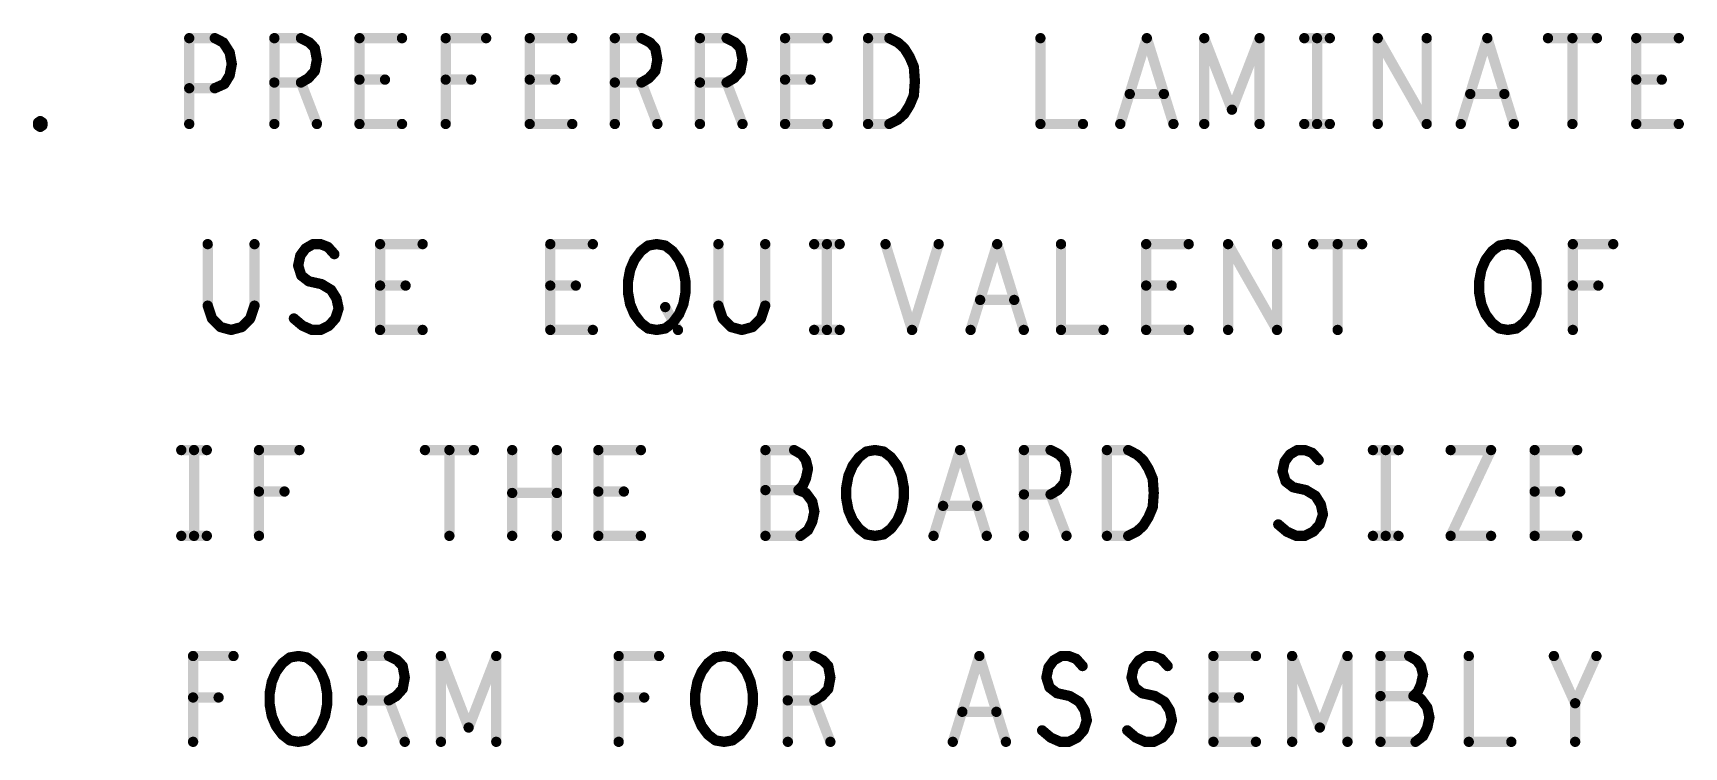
# Model space of a CAD drawing. Extents: x -14.2 to 19.9, y -5.2 to 16.9.
# Drawn here: x -11.737 to -9.332, y 9.259 to 10.299 of the extents above; entities that cross this region are included whole.
import ezdxf

# ---------------------------------------------------------------- set-up
doc = ezdxf.new("R2010")
doc.units = 0
doc.layers.get('0').update_dxf_attribs({"linetype": 'CONTINUOUS'})
doc.layers.add('FAB', color=2, linetype='CONTINUOUS')

# ---------------------------------------------------------------- blocks, each defined once
blk = doc.blocks.new('ROUND_105')
at = {"const_width": 0.0075}
blk.add_lwpolyline([(-0.00375, 0, 1), (0.00375, 0, 1)], format="xyb", close=True, dxfattribs=at)

msp = doc.modelspace()

# ---------------------------------------------------------------- linework, layer by layer
at = {"layer": 'FAB', "const_width": 0.015}
for points in [[(-11.5091, 10.1668), (-11.5091, 10.2918)], [(-11.5091, 10.2918), (-11.4719, 10.2918)], [(-11.4719, 10.2918), (-11.4595, 10.2855)], [(-11.3851, 10.1668), (-11.3851, 10.2918)], [(-11.3851, 10.2918), (-11.3463, 10.2918)], [(-11.3463, 10.2918), (-11.3339, 10.2855)], [(-11.2611, 10.1668), (-11.2611, 10.2918)], [(-11.2611, 10.2918), (-11.1991, 10.2918)], [(-11.1355, 10.1668), (-11.1355, 10.2918)], [(-11.1355, 10.2918), (-11.0766, 10.2918)], [(-11.0131, 10.1668), (-11.0131, 10.2918)], [(-11.0131, 10.2918), (-10.9511, 10.2918)], [(-10.8891, 10.1668), (-10.8891, 10.2918)], [(-10.8891, 10.2918), (-10.8503, 10.2918)], [(-10.8503, 10.2918), (-10.8379, 10.2855)], [(-10.7651, 10.1668), (-10.7651, 10.2918)], [(-10.7651, 10.2918), (-10.7263, 10.2918)], [(-10.7263, 10.2918), (-10.7139, 10.2855)], [(-10.6411, 10.1668), (-10.6411, 10.2918)], [(-10.6411, 10.2918), (-10.5791, 10.2918)], [(-10.5202, 10.1668), (-10.5202, 10.2918)], [(-10.5202, 10.2918), (-10.4892, 10.2918)], [(-10.4892, 10.2918), (-10.4768, 10.2855)], [(-10.2691, 10.2918), (-10.2691, 10.1668)], [(-10.1528, 10.1668), (-10.1141, 10.2918)], [(-10.1141, 10.2918), (-10.0753, 10.1668)], [(-10.0304, 10.1668), (-10.0304, 10.2918)], [(-10.0304, 10.2918), (-9.9901, 10.1876)], [(-9.9901, 10.1876), (-9.9498, 10.2918)], [(-9.9498, 10.2918), (-9.9498, 10.1668)], [(-9.8847, 10.2918), (-9.8475, 10.2918)], [(-9.8661, 10.2918), (-9.8661, 10.1668)], [(-9.7777, 10.1668), (-9.7777, 10.2918)], [(-9.7777, 10.2918), (-9.7064, 10.1668)], [(-9.7064, 10.1668), (-9.7064, 10.2918)], [(-9.6568, 10.1668), (-9.6181, 10.2918)], [(-9.6181, 10.2918), (-9.5793, 10.1668)], [(-9.5297, 10.2918), (-9.4584, 10.2918)], [(-9.4941, 10.2918), (-9.4941, 10.1668)], [(-9.4011, 10.1668), (-9.4011, 10.2918)], [(-9.4011, 10.2918), (-9.3391, 10.2918)], [(-11.4595, 10.2855), (-11.4502, 10.271)], [(-11.4502, 10.271), (-11.4471, 10.2543)], [(-11.3339, 10.2855), (-11.3262, 10.2772)], [(-11.3262, 10.2772), (-11.3231, 10.2605)], [(-10.8379, 10.2855), (-10.8302, 10.2772)], [(-10.8302, 10.2772), (-10.8271, 10.2605)], [(-10.7139, 10.2855), (-10.7062, 10.2772)], [(-10.7062, 10.2772), (-10.7031, 10.2605)], [(-10.4768, 10.2855), (-10.4675, 10.2772)], [(-10.4675, 10.2772), (-10.4597, 10.2647)], [(-10.4597, 10.2647), (-10.4535, 10.2501)], [(-11.4471, 10.2543), (-11.4502, 10.2376)], [(-11.3262, 10.2439), (-11.3355, 10.2335)], [(-11.3231, 10.2605), (-11.3262, 10.2439)], [(-10.8302, 10.2439), (-10.8395, 10.2335)], [(-10.8271, 10.2605), (-10.8302, 10.2439)], [(-10.7062, 10.2439), (-10.7155, 10.2335)], [(-10.7031, 10.2605), (-10.7062, 10.2439)], [(-10.4535, 10.2501), (-10.452, 10.2293)], [(-11.4719, 10.2189), (-11.5091, 10.2189)], [(-11.4579, 10.2251), (-11.4719, 10.2189)], [(-11.4502, 10.2376), (-11.4579, 10.2251)], [(-11.3463, 10.2272), (-11.3851, 10.2272)], [(-11.3355, 10.2335), (-11.3463, 10.2272)], [(-11.3463, 10.2272), (-11.3231, 10.1668)], [(-11.2239, 10.2314), (-11.2611, 10.2314)], [(-11.0983, 10.2314), (-11.1355, 10.2314)], [(-10.9759, 10.2314), (-11.0131, 10.2314)], [(-10.8503, 10.2272), (-10.8891, 10.2272)], [(-10.8395, 10.2335), (-10.8503, 10.2272)], [(-10.8503, 10.2272), (-10.8271, 10.1668)], [(-10.7263, 10.2272), (-10.7651, 10.2272)], [(-10.7155, 10.2335), (-10.7263, 10.2272)], [(-10.7263, 10.2272), (-10.7031, 10.1668)], [(-10.6039, 10.2314), (-10.6411, 10.2314)], [(-10.452, 10.2293), (-10.4535, 10.2085)], [(-9.3639, 10.2314), (-9.4011, 10.2314)], [(-10.4597, 10.1939), (-10.4675, 10.1814)], [(-10.4535, 10.2085), (-10.4597, 10.1939)], [(-10.0893, 10.2105), (-10.1389, 10.2105)], [(-9.5933, 10.2105), (-9.6429, 10.2105)], [(-11.7292, 10.1689), (-11.7261, 10.171)], [(-11.7292, 10.1647), (-11.7292, 10.1689)], [(-11.7261, 10.171), (-11.723, 10.1689)], [(-11.723, 10.1689), (-11.723, 10.1647)], [(-11.1991, 10.1668), (-11.2611, 10.1668)], [(-10.9511, 10.1668), (-11.0131, 10.1668)], [(-10.5791, 10.1668), (-10.6411, 10.1668)], [(-10.4892, 10.1668), (-10.5202, 10.1668)], [(-10.4768, 10.173), (-10.4892, 10.1668)], [(-10.4675, 10.1814), (-10.4768, 10.173)], [(-10.2691, 10.1668), (-10.2071, 10.1668)], [(-9.8847, 10.1668), (-9.8475, 10.1668)], [(-9.3391, 10.1668), (-9.4011, 10.1668)], [(-11.7261, 10.1626), (-11.7292, 10.1647)], [(-11.723, 10.1647), (-11.7261, 10.1626)], [(-11.4822, 9.9918), (-11.4822, 9.9022)], [(-11.414, 9.9022), (-11.414, 9.9918)], [(-11.3504, 9.9605), (-11.3473, 9.9751)], [(-11.3473, 9.9751), (-11.3396, 9.9855)], [(-11.3396, 9.9855), (-11.3287, 9.9918)], [(-11.3287, 9.9918), (-11.3179, 9.9918)], [(-11.3179, 9.9918), (-11.307, 9.9876)], [(-11.307, 9.9876), (-11.2977, 9.9772)], [(-11.2311, 9.8668), (-11.2311, 9.9918)], [(-11.2311, 9.9918), (-11.1691, 9.9918)], [(-10.9831, 9.8668), (-10.9831, 9.9918)], [(-10.9831, 9.9918), (-10.9211, 9.9918)], [(-10.8606, 9.9689), (-10.8513, 9.9814)], [(-10.8513, 9.9814), (-10.8405, 9.9897)], [(-10.8405, 9.9897), (-10.8281, 9.9918)], [(-10.8281, 9.9918), (-10.8157, 9.9897)], [(-10.8157, 9.9897), (-10.8048, 9.9814)], [(-10.8048, 9.9814), (-10.7955, 9.9689)], [(-10.7382, 9.9918), (-10.7382, 9.9022)], [(-10.67, 9.9022), (-10.67, 9.9918)], [(-10.5987, 9.9918), (-10.5615, 9.9918)], [(-10.5801, 9.9918), (-10.5801, 9.8668)], [(-10.4948, 9.9918), (-10.4561, 9.8668)], [(-10.4561, 9.8668), (-10.4173, 9.9918)], [(-10.3708, 9.8668), (-10.3321, 9.9918)], [(-10.3321, 9.9918), (-10.2933, 9.8668)], [(-10.2391, 9.9918), (-10.2391, 9.8668)], [(-10.1151, 9.8668), (-10.1151, 9.9918)], [(-10.1151, 9.9918), (-10.0531, 9.9918)], [(-9.9957, 9.8668), (-9.9957, 9.9918)], [(-9.9957, 9.9918), (-9.9244, 9.8668)], [(-9.9244, 9.8668), (-9.9244, 9.9918)], [(-9.8717, 9.9918), (-9.8004, 9.9918)], [(-9.8361, 9.9918), (-9.8361, 9.8668)], [(-9.6206, 9.9689), (-9.6113, 9.9814)], [(-9.6113, 9.9814), (-9.6005, 9.9897)], [(-9.6005, 9.9897), (-9.5881, 9.9918)], [(-9.5881, 9.9918), (-9.5757, 9.9897)], [(-9.5757, 9.9897), (-9.5648, 9.9814)], [(-9.5648, 9.9814), (-9.5555, 9.9689)], [(-9.4935, 9.8668), (-9.4935, 9.9918)], [(-9.4935, 9.9918), (-9.4346, 9.9918)], [(-11.3458, 9.946), (-11.3504, 9.9605)], [(-10.8699, 9.9376), (-10.8668, 9.9543)], [(-10.8668, 9.9543), (-10.8606, 9.9689)], [(-10.7955, 9.9689), (-10.7893, 9.9543)], [(-10.7893, 9.9543), (-10.7862, 9.9376)], [(-9.6299, 9.9376), (-9.6268, 9.9543)], [(-9.6268, 9.9543), (-9.6206, 9.9689)], [(-9.5555, 9.9689), (-9.5493, 9.9543)], [(-9.5493, 9.9543), (-9.5462, 9.9376)], [(-11.3349, 9.9376), (-11.3458, 9.946)], [(-11.3163, 9.9335), (-11.3349, 9.9376)], [(-11.3024, 9.9251), (-11.3163, 9.9335)], [(-11.1939, 9.9314), (-11.2311, 9.9314)], [(-10.9459, 9.9314), (-10.9831, 9.9314)], [(-10.8699, 9.921), (-10.8699, 9.9376)], [(-10.7862, 9.9376), (-10.7862, 9.921)], [(-10.0779, 9.9314), (-10.1151, 9.9314)], [(-9.6299, 9.921), (-9.6299, 9.9376)], [(-9.5462, 9.9376), (-9.5462, 9.921)], [(-9.4563, 9.9314), (-9.4935, 9.9314)], [(-11.4822, 9.9022), (-11.476, 9.8835)], [(-11.4202, 9.8835), (-11.414, 9.9022)], [(-11.2946, 9.9126), (-11.3024, 9.9251)], [(-11.2915, 9.8981), (-11.2946, 9.9126)], [(-10.8668, 9.9043), (-10.8699, 9.921)], [(-10.8606, 9.8897), (-10.8668, 9.9043)], [(-10.7893, 9.9043), (-10.7955, 9.8897)], [(-10.7862, 9.921), (-10.7893, 9.9043)], [(-10.7382, 9.9022), (-10.732, 9.8835)], [(-10.6762, 9.8835), (-10.67, 9.9022)], [(-10.3073, 9.9105), (-10.3569, 9.9105)], [(-9.6268, 9.9043), (-9.6299, 9.921)], [(-9.6206, 9.8897), (-9.6268, 9.9043)], [(-9.5493, 9.9043), (-9.5555, 9.8897)], [(-9.5462, 9.921), (-9.5493, 9.9043)], [(-11.476, 9.8835), (-11.4636, 9.871)], [(-11.4326, 9.871), (-11.4202, 9.8835)], [(-11.3566, 9.8835), (-11.3442, 9.873)], [(-11.3055, 9.873), (-11.2962, 9.8835)], [(-11.2962, 9.8835), (-11.2915, 9.8981)], [(-10.8513, 9.8772), (-10.8606, 9.8897)], [(-10.8157, 9.9001), (-10.7971, 9.8668)], [(-10.7955, 9.8897), (-10.8048, 9.8772)], [(-10.732, 9.8835), (-10.7196, 9.871)], [(-10.6886, 9.871), (-10.6762, 9.8835)], [(-9.6113, 9.8772), (-9.6206, 9.8897)], [(-9.5555, 9.8897), (-9.5648, 9.8772)], [(-11.4636, 9.871), (-11.4481, 9.8668)], [(-11.4481, 9.8668), (-11.4326, 9.871)], [(-11.3442, 9.873), (-11.3303, 9.8668)], [(-11.3303, 9.8668), (-11.3179, 9.8668)], [(-11.3179, 9.8668), (-11.3055, 9.873)], [(-11.1691, 9.8668), (-11.2311, 9.8668)], [(-10.9211, 9.8668), (-10.9831, 9.8668)], [(-10.8405, 9.8689), (-10.8513, 9.8772)], [(-10.8281, 9.8668), (-10.8405, 9.8689)], [(-10.8157, 9.8689), (-10.8281, 9.8668)], [(-10.8048, 9.8772), (-10.8157, 9.8689)], [(-10.7196, 9.871), (-10.7041, 9.8668)], [(-10.7041, 9.8668), (-10.6886, 9.871)], [(-10.5987, 9.8668), (-10.5615, 9.8668)], [(-10.2391, 9.8668), (-10.1771, 9.8668)], [(-10.0531, 9.8668), (-10.1151, 9.8668)], [(-9.6005, 9.8689), (-9.6113, 9.8772)], [(-9.5881, 9.8668), (-9.6005, 9.8689)], [(-9.5757, 9.8689), (-9.5881, 9.8668)], [(-9.5648, 9.8772), (-9.5757, 9.8689)], [(-11.5207, 9.6918), (-11.4835, 9.6918)], [(-11.5021, 9.6918), (-11.5021, 9.5668)], [(-11.4075, 9.5668), (-11.4075, 9.6918)], [(-11.4075, 9.6918), (-11.3486, 9.6918)], [(-11.1657, 9.6918), (-11.0944, 9.6918)], [(-11.1301, 9.6918), (-11.1301, 9.5668)], [(-11.0386, 9.5668), (-11.0386, 9.6918)], [(-10.9735, 9.6918), (-10.9735, 9.5668)], [(-10.9131, 9.5668), (-10.9131, 9.6918)], [(-10.9131, 9.6918), (-10.8511, 9.6918)], [(-10.6279, 9.6918), (-10.6697, 9.6918)], [(-10.6697, 9.6918), (-10.6697, 9.5668)], [(-10.617, 9.6855), (-10.6279, 9.6918)], [(-10.6108, 9.6772), (-10.617, 9.6855)], [(-10.5333, 9.6814), (-10.5225, 9.6897)], [(-10.5225, 9.6897), (-10.5101, 9.6918)], [(-10.5101, 9.6918), (-10.4977, 9.6897)], [(-10.4977, 9.6897), (-10.4868, 9.6814)], [(-10.4248, 9.5668), (-10.3861, 9.6918)], [(-10.3861, 9.6918), (-10.3473, 9.5668)], [(-10.2931, 9.5668), (-10.2931, 9.6918)], [(-10.2931, 9.6918), (-10.2543, 9.6918)], [(-10.2543, 9.6918), (-10.2419, 9.6855)], [(-10.2419, 9.6855), (-10.2342, 9.6772)], [(-10.1722, 9.5668), (-10.1722, 9.6918)], [(-10.1722, 9.6918), (-10.1412, 9.6918)], [(-10.1412, 9.6918), (-10.1288, 9.6855)], [(-10.1288, 9.6855), (-10.1195, 9.6772)], [(-9.9133, 9.6751), (-9.9056, 9.6855)], [(-9.9056, 9.6855), (-9.8947, 9.6918)], [(-9.8947, 9.6918), (-9.8839, 9.6918)], [(-9.8839, 9.6918), (-9.873, 9.6876)], [(-9.873, 9.6876), (-9.8637, 9.6772)], [(-9.7847, 9.6918), (-9.7475, 9.6918)], [(-9.7661, 9.6918), (-9.7661, 9.5668)], [(-9.6715, 9.6918), (-9.6126, 9.6918)], [(-9.6126, 9.6918), (-9.6715, 9.5668)], [(-9.5491, 9.5668), (-9.5491, 9.6918)], [(-9.5491, 9.6918), (-9.4871, 9.6918)], [(-10.6077, 9.6647), (-10.6108, 9.6772)], [(-10.6108, 9.6501), (-10.6077, 9.6647)], [(-10.5488, 9.6543), (-10.5426, 9.6689)], [(-10.5426, 9.6689), (-10.5333, 9.6814)], [(-10.4868, 9.6814), (-10.4775, 9.6689)], [(-10.4775, 9.6689), (-10.4713, 9.6543)], [(-10.2342, 9.6772), (-10.2311, 9.6605)], [(-10.1195, 9.6772), (-10.1117, 9.6647)], [(-10.1117, 9.6647), (-10.1055, 9.6501)], [(-9.9164, 9.6605), (-9.9133, 9.6751)], [(-10.6217, 9.6335), (-10.6155, 9.6397)], [(-10.6155, 9.6397), (-10.6108, 9.6501)], [(-10.5519, 9.6376), (-10.5488, 9.6543)], [(-10.5519, 9.621), (-10.5519, 9.6376)], [(-10.4713, 9.6543), (-10.4682, 9.6376)], [(-10.4682, 9.6376), (-10.4682, 9.621)], [(-10.2342, 9.6439), (-10.2435, 9.6335)], [(-10.2311, 9.6605), (-10.2342, 9.6439)], [(-10.1055, 9.6501), (-10.104, 9.6293)], [(-9.9118, 9.646), (-9.9164, 9.6605)], [(-9.9009, 9.6376), (-9.9118, 9.646)], [(-9.8823, 9.6335), (-9.9009, 9.6376)], [(-11.3703, 9.6314), (-11.4075, 9.6314)], [(-10.9735, 9.6293), (-11.0386, 9.6293)], [(-10.8759, 9.6314), (-10.9131, 9.6314)], [(-10.6217, 9.6335), (-10.6697, 9.6335)], [(-10.6108, 9.6293), (-10.6217, 9.6335)], [(-10.6015, 9.6168), (-10.6108, 9.6293)], [(-10.5984, 9.6022), (-10.6015, 9.6168)], [(-10.5488, 9.6043), (-10.5519, 9.621)], [(-10.4682, 9.621), (-10.4713, 9.6043)], [(-10.2543, 9.6272), (-10.2931, 9.6272)], [(-10.2435, 9.6335), (-10.2543, 9.6272)], [(-10.2543, 9.6272), (-10.2311, 9.5668)], [(-10.104, 9.6293), (-10.1055, 9.6085)], [(-9.8684, 9.6251), (-9.8823, 9.6335)], [(-9.8606, 9.6126), (-9.8684, 9.6251)], [(-9.5119, 9.6314), (-9.5491, 9.6314)], [(-10.6015, 9.5876), (-10.5984, 9.6022)], [(-10.5426, 9.5897), (-10.5488, 9.6043)], [(-10.5333, 9.5772), (-10.5426, 9.5897)], [(-10.4775, 9.5897), (-10.4868, 9.5772)], [(-10.4713, 9.6043), (-10.4775, 9.5897)], [(-10.3613, 9.6105), (-10.4109, 9.6105)], [(-10.1117, 9.5939), (-10.1195, 9.5814)], [(-10.1055, 9.6085), (-10.1117, 9.5939)], [(-9.8622, 9.5835), (-9.8575, 9.5981)], [(-9.8575, 9.5981), (-9.8606, 9.6126)], [(-11.5207, 9.5668), (-11.4835, 9.5668)], [(-10.8511, 9.5668), (-10.9131, 9.5668)], [(-10.6697, 9.5668), (-10.6186, 9.5668)], [(-10.6186, 9.5668), (-10.6077, 9.5751)], [(-10.6077, 9.5751), (-10.6015, 9.5876)], [(-10.5225, 9.5689), (-10.5333, 9.5772)], [(-10.5101, 9.5668), (-10.5225, 9.5689)], [(-10.4977, 9.5689), (-10.5101, 9.5668)], [(-10.4868, 9.5772), (-10.4977, 9.5689)], [(-10.1412, 9.5668), (-10.1722, 9.5668)], [(-10.1288, 9.573), (-10.1412, 9.5668)], [(-10.1195, 9.5814), (-10.1288, 9.573)], [(-9.9226, 9.5835), (-9.9102, 9.573)], [(-9.9102, 9.573), (-9.8963, 9.5668)], [(-9.8963, 9.5668), (-9.8839, 9.5668)], [(-9.8839, 9.5668), (-9.8715, 9.573)], [(-9.8715, 9.573), (-9.8622, 9.5835)], [(-9.7847, 9.5668), (-9.7475, 9.5668)], [(-9.6715, 9.5668), (-9.6126, 9.5668)], [(-9.4871, 9.5668), (-9.5491, 9.5668)], [(-11.5035, 9.2668), (-11.5035, 9.3918)], [(-11.5035, 9.3918), (-11.4446, 9.3918)], [(-11.3826, 9.3689), (-11.3733, 9.3814)], [(-11.3733, 9.3814), (-11.3625, 9.3897)], [(-11.3625, 9.3897), (-11.3501, 9.3918)], [(-11.3501, 9.3918), (-11.3377, 9.3897)], [(-11.3377, 9.3897), (-11.3268, 9.3814)], [(-11.3268, 9.3814), (-11.3175, 9.3689)], [(-11.2571, 9.2668), (-11.2571, 9.3918)], [(-11.2571, 9.3918), (-11.2183, 9.3918)], [(-11.2183, 9.3918), (-11.2059, 9.3855)], [(-11.2059, 9.3855), (-11.1982, 9.3772)], [(-11.1982, 9.3772), (-11.1951, 9.3605)], [(-11.1424, 9.2668), (-11.1424, 9.3918)], [(-11.1424, 9.3918), (-11.1021, 9.2876)], [(-11.1021, 9.2876), (-11.0618, 9.3918)], [(-11.0618, 9.3918), (-11.0618, 9.2668)], [(-10.8835, 9.2668), (-10.8835, 9.3918)], [(-10.8835, 9.3918), (-10.8246, 9.3918)], [(-10.7626, 9.3689), (-10.7533, 9.3814)], [(-10.7533, 9.3814), (-10.7425, 9.3897)], [(-10.7425, 9.3897), (-10.7301, 9.3918)], [(-10.7301, 9.3918), (-10.7177, 9.3897)], [(-10.7177, 9.3897), (-10.7068, 9.3814)], [(-10.7068, 9.3814), (-10.6975, 9.3689)], [(-10.6371, 9.2668), (-10.6371, 9.3918)], [(-10.6371, 9.3918), (-10.5983, 9.3918)], [(-10.5983, 9.3918), (-10.5859, 9.3855)], [(-10.5859, 9.3855), (-10.5782, 9.3772)], [(-10.5782, 9.3772), (-10.5751, 9.3605)], [(-10.3968, 9.2668), (-10.3581, 9.3918)], [(-10.3581, 9.3918), (-10.3193, 9.2668)], [(-10.2604, 9.3605), (-10.2573, 9.3751)], [(-10.2573, 9.3751), (-10.2496, 9.3855)], [(-10.2496, 9.3855), (-10.2387, 9.3918)], [(-10.2387, 9.3918), (-10.2279, 9.3918)], [(-10.2279, 9.3918), (-10.217, 9.3876)], [(-10.217, 9.3876), (-10.2077, 9.3772)], [(-10.1364, 9.3605), (-10.1333, 9.3751)], [(-10.1333, 9.3751), (-10.1256, 9.3855)], [(-10.1256, 9.3855), (-10.1147, 9.3918)], [(-10.1147, 9.3918), (-10.1039, 9.3918)], [(-10.1039, 9.3918), (-10.093, 9.3876)], [(-10.093, 9.3876), (-10.0837, 9.3772)], [(-10.0171, 9.2668), (-10.0171, 9.3918)], [(-10.0171, 9.3918), (-9.9551, 9.3918)], [(-9.9024, 9.2668), (-9.9024, 9.3918)], [(-9.9024, 9.3918), (-9.8621, 9.2876)], [(-9.8621, 9.2876), (-9.8218, 9.3918)], [(-9.8218, 9.3918), (-9.8218, 9.2668)], [(-9.7319, 9.3918), (-9.7737, 9.3918)], [(-9.7737, 9.3918), (-9.7737, 9.2668)], [(-9.721, 9.3855), (-9.7319, 9.3918)], [(-9.7148, 9.3772), (-9.721, 9.3855)], [(-9.7117, 9.3647), (-9.7148, 9.3772)], [(-9.6451, 9.3918), (-9.6451, 9.2668)], [(-9.4901, 9.323), (-9.5211, 9.3918)], [(-9.4591, 9.3918), (-9.4901, 9.323)], [(-11.3919, 9.3376), (-11.3888, 9.3543)], [(-11.3888, 9.3543), (-11.3826, 9.3689)], [(-11.3175, 9.3689), (-11.3113, 9.3543)], [(-11.3113, 9.3543), (-11.3082, 9.3376)], [(-11.1951, 9.3605), (-11.1982, 9.3439)], [(-10.7719, 9.3376), (-10.7688, 9.3543)], [(-10.7688, 9.3543), (-10.7626, 9.3689)], [(-10.6975, 9.3689), (-10.6913, 9.3543)], [(-10.6913, 9.3543), (-10.6882, 9.3376)], [(-10.5751, 9.3605), (-10.5782, 9.3439)], [(-10.2558, 9.346), (-10.2604, 9.3605)], [(-10.1318, 9.346), (-10.1364, 9.3605)], [(-9.7195, 9.3397), (-9.7148, 9.3501)], [(-9.7148, 9.3501), (-9.7117, 9.3647)], [(-11.4663, 9.3314), (-11.5035, 9.3314)], [(-11.3919, 9.321), (-11.3919, 9.3376)], [(-11.3082, 9.3376), (-11.3082, 9.321)], [(-11.2183, 9.3272), (-11.2571, 9.3272)], [(-11.2075, 9.3335), (-11.2183, 9.3272)], [(-11.2183, 9.3272), (-11.1951, 9.2668)], [(-11.1982, 9.3439), (-11.2075, 9.3335)], [(-10.8463, 9.3314), (-10.8835, 9.3314)], [(-10.7719, 9.321), (-10.7719, 9.3376)], [(-10.6882, 9.3376), (-10.6882, 9.321)], [(-10.5983, 9.3272), (-10.6371, 9.3272)], [(-10.5875, 9.3335), (-10.5983, 9.3272)], [(-10.5983, 9.3272), (-10.5751, 9.2668)], [(-10.5782, 9.3439), (-10.5875, 9.3335)], [(-10.2449, 9.3376), (-10.2558, 9.346)], [(-10.2263, 9.3335), (-10.2449, 9.3376)], [(-10.2124, 9.3251), (-10.2263, 9.3335)], [(-10.2046, 9.3126), (-10.2124, 9.3251)], [(-10.1209, 9.3376), (-10.1318, 9.346)], [(-10.1023, 9.3335), (-10.1209, 9.3376)], [(-10.0884, 9.3251), (-10.1023, 9.3335)], [(-10.0806, 9.3126), (-10.0884, 9.3251)], [(-9.9799, 9.3314), (-10.0171, 9.3314)], [(-9.7257, 9.3335), (-9.7737, 9.3335)], [(-9.7257, 9.3335), (-9.7195, 9.3397)], [(-9.7148, 9.3293), (-9.7257, 9.3335)], [(-9.7055, 9.3168), (-9.7148, 9.3293)], [(-11.3888, 9.3043), (-11.3919, 9.321)], [(-11.3826, 9.2897), (-11.3888, 9.3043)], [(-11.3113, 9.3043), (-11.3175, 9.2897)], [(-11.3082, 9.321), (-11.3113, 9.3043)], [(-10.7688, 9.3043), (-10.7719, 9.321)], [(-10.7626, 9.2897), (-10.7688, 9.3043)], [(-10.6913, 9.3043), (-10.6975, 9.2897)], [(-10.6882, 9.321), (-10.6913, 9.3043)], [(-10.3333, 9.3105), (-10.3829, 9.3105)], [(-10.2015, 9.2981), (-10.2046, 9.3126)], [(-10.0775, 9.2981), (-10.0806, 9.3126)], [(-9.7024, 9.3022), (-9.7055, 9.3168)], [(-9.7055, 9.2876), (-9.7024, 9.3022)], [(-9.4901, 9.2668), (-9.4901, 9.323)], [(-11.3733, 9.2772), (-11.3826, 9.2897)], [(-11.3625, 9.2689), (-11.3733, 9.2772)], [(-11.3268, 9.2772), (-11.3377, 9.2689)], [(-11.3175, 9.2897), (-11.3268, 9.2772)], [(-10.7533, 9.2772), (-10.7626, 9.2897)], [(-10.7425, 9.2689), (-10.7533, 9.2772)], [(-10.7068, 9.2772), (-10.7177, 9.2689)], [(-10.6975, 9.2897), (-10.7068, 9.2772)], [(-10.2666, 9.2835), (-10.2542, 9.273)], [(-10.2155, 9.273), (-10.2062, 9.2835)], [(-10.2062, 9.2835), (-10.2015, 9.2981)], [(-10.1426, 9.2835), (-10.1302, 9.273)], [(-10.0915, 9.273), (-10.0822, 9.2835)], [(-10.0822, 9.2835), (-10.0775, 9.2981)], [(-9.7117, 9.2751), (-9.7055, 9.2876)], [(-11.3501, 9.2668), (-11.3625, 9.2689)], [(-11.3377, 9.2689), (-11.3501, 9.2668)], [(-10.7301, 9.2668), (-10.7425, 9.2689)], [(-10.7177, 9.2689), (-10.7301, 9.2668)], [(-10.2542, 9.273), (-10.2403, 9.2668)], [(-10.2403, 9.2668), (-10.2279, 9.2668)], [(-10.2279, 9.2668), (-10.2155, 9.273)], [(-10.1302, 9.273), (-10.1163, 9.2668)], [(-10.1163, 9.2668), (-10.1039, 9.2668)], [(-10.1039, 9.2668), (-10.0915, 9.273)], [(-9.9551, 9.2668), (-10.0171, 9.2668)], [(-9.7737, 9.2668), (-9.7226, 9.2668)], [(-9.7226, 9.2668), (-9.7117, 9.2751)], [(-9.6451, 9.2668), (-9.5831, 9.2668)]]:
    msp.add_lwpolyline(points, dxfattribs=at)

# ---------------------------------------------------------------- block references
at = {"layer": 'FAB'}
for p in [(-11.5091, 10.2918), (-11.5091, 10.2918), (-11.4719, 10.2918), (-11.4719, 10.2918), (-11.3851, 10.2918), (-11.3851, 10.2918), (-11.3463, 10.2918), (-11.3463, 10.2918), (-11.2611, 10.2918), (-11.2611, 10.2918), (-11.1991, 10.2918), (-11.1355, 10.2918), (-11.1355, 10.2918), (-11.0766, 10.2918), (-11.0131, 10.2918), (-11.0131, 10.2918), (-10.9511, 10.2918), (-10.8891, 10.2918), (-10.8891, 10.2918), (-10.8503, 10.2918), (-10.8503, 10.2918), (-10.7651, 10.2918), (-10.7651, 10.2918), (-10.7263, 10.2918), (-10.7263, 10.2918), (-10.6411, 10.2918), (-10.6411, 10.2918), (-10.5791, 10.2918), (-10.5202, 10.2918), (-10.5202, 10.2918), (-10.4892, 10.2918), (-10.4892, 10.2918), (-10.2691, 10.2918), (-10.1141, 10.2918), (-10.1141, 10.2918), (-10.0304, 10.2918), (-10.0304, 10.2918), (-9.9498, 10.2918), (-9.9498, 10.2918), (-9.8847, 10.2918), (-9.8661, 10.2918), (-9.8475, 10.2918), (-9.7777, 10.2918), (-9.7777, 10.2918), (-9.7064, 10.2918), (-9.6181, 10.2918), (-9.6181, 10.2918), (-9.5297, 10.2918), (-9.4941, 10.2918), (-9.4584, 10.2918), (-9.4011, 10.2918), (-9.4011, 10.2918), (-9.3391, 10.2918), (-11.4595, 10.2855), (-11.4595, 10.2855), (-11.4502, 10.271), (-11.4502, 10.271), (-11.3339, 10.2855), (-11.3339, 10.2855), (-11.3262, 10.2772), (-11.3262, 10.2772), (-10.8379, 10.2855), (-10.8379, 10.2855), (-10.8302, 10.2772), (-10.8302, 10.2772), (-10.7139, 10.2855), (-10.7139, 10.2855), (-10.7062, 10.2772), (-10.7062, 10.2772), (-10.4768, 10.2855), (-10.4768, 10.2855), (-10.4675, 10.2772), (-10.4675, 10.2772), (-10.4597, 10.2647), (-10.4597, 10.2647), (-11.4471, 10.2543), (-11.4471, 10.2543), (-11.3262, 10.2439), (-11.3262, 10.2439), (-11.3231, 10.2605), (-11.3231, 10.2605), (-10.8302, 10.2439), (-10.8302, 10.2439), (-10.8271, 10.2605), (-10.8271, 10.2605), (-10.7062, 10.2439), (-10.7062, 10.2439), (-10.7031, 10.2605), (-10.7031, 10.2605), (-10.4535, 10.2501), (-10.4535, 10.2501), (-11.5091, 10.2189), (-11.4719, 10.2189), (-11.4719, 10.2189), (-11.4579, 10.2251), (-11.4579, 10.2251), (-11.4502, 10.2376), (-11.4502, 10.2376), (-11.3851, 10.2272), (-11.3463, 10.2272), (-11.3463, 10.2272), (-11.3463, 10.2272), (-11.3355, 10.2335), (-11.3355, 10.2335), (-11.2611, 10.2314), (-11.2239, 10.2314), (-11.1355, 10.2314), (-11.0983, 10.2314), (-11.0131, 10.2314), (-10.9759, 10.2314), (-10.8891, 10.2272), (-10.8503, 10.2272), (-10.8503, 10.2272), (-10.8503, 10.2272), (-10.8395, 10.2335), (-10.8395, 10.2335), (-10.7651, 10.2272), (-10.7263, 10.2272), (-10.7263, 10.2272), (-10.7263, 10.2272), (-10.7155, 10.2335), (-10.7155, 10.2335), (-10.6411, 10.2314), (-10.6039, 10.2314), (-10.452, 10.2293), (-10.452, 10.2293), (-9.4011, 10.2314), (-9.3639, 10.2314), (-10.4597, 10.1939), (-10.4597, 10.1939), (-10.4535, 10.2085), (-10.4535, 10.2085), (-10.1389, 10.2105), (-10.0893, 10.2105), (-9.6429, 10.2105), (-9.5933, 10.2105), (-11.7292, 10.1689), (-11.7292, 10.1689), (-11.7261, 10.171), (-11.7261, 10.171), (-11.723, 10.1689), (-11.723, 10.1689), (-11.5091, 10.1668), (-11.3851, 10.1668), (-11.3231, 10.1668), (-11.2611, 10.1668), (-11.2611, 10.1668), (-11.1991, 10.1668), (-11.1355, 10.1668), (-11.0131, 10.1668), (-11.0131, 10.1668), (-10.9511, 10.1668), (-10.8891, 10.1668), (-10.8271, 10.1668), (-10.7651, 10.1668), (-10.7031, 10.1668), (-10.6411, 10.1668), (-10.6411, 10.1668), (-10.5791, 10.1668), (-10.5202, 10.1668), (-10.5202, 10.1668), (-10.4892, 10.1668), (-10.4892, 10.1668), (-10.4768, 10.173), (-10.4768, 10.173), (-10.4675, 10.1814), (-10.4675, 10.1814), (-10.2691, 10.1668), (-10.2691, 10.1668), (-10.2071, 10.1668), (-10.1528, 10.1668), (-10.0753, 10.1668), (-10.0304, 10.1668), (-9.9901, 10.1876), (-9.9901, 10.1876), (-9.9498, 10.1668), (-9.8847, 10.1668), (-9.8661, 10.1668), (-9.8475, 10.1668), (-9.7777, 10.1668), (-9.7064, 10.1668), (-9.7064, 10.1668), (-9.6568, 10.1668), (-9.5793, 10.1668), (-9.4941, 10.1668), (-9.4011, 10.1668), (-9.4011, 10.1668), (-9.3391, 10.1668), (-11.7292, 10.1647), (-11.7292, 10.1647), (-11.7261, 10.1626), (-11.7261, 10.1626), (-11.723, 10.1647), (-11.723, 10.1647), (-11.4822, 9.9918), (-11.414, 9.9918), (-11.3473, 9.9751), (-11.3473, 9.9751), (-11.3396, 9.9855), (-11.3396, 9.9855), (-11.3287, 9.9918), (-11.3287, 9.9918), (-11.3179, 9.9918), (-11.3179, 9.9918), (-11.307, 9.9876), (-11.307, 9.9876), (-11.2977, 9.9772), (-11.2311, 9.9918), (-11.2311, 9.9918), (-11.1691, 9.9918), (-10.9831, 9.9918), (-10.9831, 9.9918), (-10.9211, 9.9918), (-10.8513, 9.9814), (-10.8513, 9.9814), (-10.8405, 9.9897), (-10.8405, 9.9897), (-10.8281, 9.9918), (-10.8281, 9.9918), (-10.8157, 9.9897), (-10.8157, 9.9897), (-10.8048, 9.9814), (-10.8048, 9.9814), (-10.7382, 9.9918), (-10.67, 9.9918), (-10.5987, 9.9918), (-10.5801, 9.9918), (-10.5615, 9.9918), (-10.4948, 9.9918), (-10.4173, 9.9918), (-10.3321, 9.9918), (-10.3321, 9.9918), (-10.2391, 9.9918), (-10.1151, 9.9918), (-10.1151, 9.9918), (-10.0531, 9.9918), (-9.9957, 9.9918), (-9.9957, 9.9918), (-9.9244, 9.9918), (-9.8717, 9.9918), (-9.8361, 9.9918), (-9.8004, 9.9918), (-9.6113, 9.9814), (-9.6113, 9.9814), (-9.6005, 9.9897), (-9.6005, 9.9897), (-9.5881, 9.9918), (-9.5881, 9.9918), (-9.5757, 9.9897), (-9.5757, 9.9897), (-9.5648, 9.9814), (-9.5648, 9.9814), (-9.4935, 9.9918), (-9.4935, 9.9918), (-9.4346, 9.9918), (-11.3504, 9.9605), (-11.3504, 9.9605), (-10.8668, 9.9543), (-10.8668, 9.9543), (-10.8606, 9.9689), (-10.8606, 9.9689), (-10.7955, 9.9689), (-10.7955, 9.9689), (-10.7893, 9.9543), (-10.7893, 9.9543), (-9.6268, 9.9543), (-9.6268, 9.9543), (-9.6206, 9.9689), (-9.6206, 9.9689), (-9.5555, 9.9689), (-9.5555, 9.9689), (-9.5493, 9.9543), (-9.5493, 9.9543), (-11.3458, 9.946), (-11.3458, 9.946), (-11.3349, 9.9376), (-11.3349, 9.9376), (-11.3163, 9.9335), (-11.3163, 9.9335), (-11.2311, 9.9314), (-11.1939, 9.9314), (-10.9831, 9.9314), (-10.9459, 9.9314), (-10.8699, 9.9376), (-10.8699, 9.9376), (-10.7862, 9.9376), (-10.7862, 9.9376), (-10.1151, 9.9314), (-10.0779, 9.9314), (-9.6299, 9.9376), (-9.6299, 9.9376), (-9.5462, 9.9376), (-9.5462, 9.9376), (-9.4935, 9.9314), (-9.4563, 9.9314), (-11.4822, 9.9022), (-11.4822, 9.9022), (-11.414, 9.9022), (-11.414, 9.9022), (-11.3024, 9.9251), (-11.3024, 9.9251), (-11.2946, 9.9126), (-11.2946, 9.9126), (-10.8699, 9.921), (-10.8699, 9.921), (-10.8668, 9.9043), (-10.8668, 9.9043), (-10.7893, 9.9043), (-10.7893, 9.9043), (-10.7862, 9.921), (-10.7862, 9.921), (-10.7382, 9.9022), (-10.7382, 9.9022), (-10.67, 9.9022), (-10.67, 9.9022), (-10.3569, 9.9105), (-10.3073, 9.9105), (-9.6299, 9.921), (-9.6299, 9.921), (-9.6268, 9.9043), (-9.6268, 9.9043), (-9.5493, 9.9043), (-9.5493, 9.9043), (-9.5462, 9.921), (-9.5462, 9.921), (-11.476, 9.8835), (-11.476, 9.8835), (-11.4202, 9.8835), (-11.4202, 9.8835), (-11.3566, 9.8835), (-11.2962, 9.8835), (-11.2962, 9.8835), (-11.2915, 9.8981), (-11.2915, 9.8981), (-10.8606, 9.8897), (-10.8606, 9.8897), (-10.8157, 9.9001), (-10.7955, 9.8897), (-10.7955, 9.8897), (-10.732, 9.8835), (-10.732, 9.8835), (-10.6762, 9.8835), (-10.6762, 9.8835), (-9.6206, 9.8897), (-9.6206, 9.8897), (-9.5555, 9.8897), (-9.5555, 9.8897), (-11.4636, 9.871), (-11.4636, 9.871), (-11.4481, 9.8668), (-11.4481, 9.8668), (-11.4326, 9.871), (-11.4326, 9.871), (-11.3442, 9.873), (-11.3442, 9.873), (-11.3303, 9.8668), (-11.3303, 9.8668), (-11.3179, 9.8668), (-11.3179, 9.8668), (-11.3055, 9.873), (-11.3055, 9.873), (-11.2311, 9.8668), (-11.2311, 9.8668), (-11.1691, 9.8668), (-10.9831, 9.8668), (-10.9831, 9.8668), (-10.9211, 9.8668), (-10.8513, 9.8772), (-10.8513, 9.8772), (-10.8405, 9.8689), (-10.8405, 9.8689), (-10.8281, 9.8668), (-10.8281, 9.8668), (-10.8157, 9.8689), (-10.8157, 9.8689), (-10.8048, 9.8772), (-10.8048, 9.8772), (-10.7971, 9.8668), (-10.7196, 9.871), (-10.7196, 9.871), (-10.7041, 9.8668), (-10.7041, 9.8668), (-10.6886, 9.871), (-10.6886, 9.871), (-10.5987, 9.8668), (-10.5801, 9.8668), (-10.5615, 9.8668), (-10.4561, 9.8668), (-10.4561, 9.8668), (-10.3708, 9.8668), (-10.2933, 9.8668), (-10.2391, 9.8668), (-10.2391, 9.8668), (-10.1771, 9.8668), (-10.1151, 9.8668), (-10.1151, 9.8668), (-10.0531, 9.8668), (-9.9957, 9.8668), (-9.9244, 9.8668), (-9.9244, 9.8668), (-9.8361, 9.8668), (-9.6113, 9.8772), (-9.6113, 9.8772), (-9.6005, 9.8689), (-9.6005, 9.8689), (-9.5881, 9.8668), (-9.5881, 9.8668), (-9.5757, 9.8689), (-9.5757, 9.8689), (-9.5648, 9.8772), (-9.5648, 9.8772), (-9.4935, 9.8668), (-11.5207, 9.6918), (-11.5021, 9.6918), (-11.4835, 9.6918), (-11.4075, 9.6918), (-11.4075, 9.6918), (-11.3486, 9.6918), (-11.1657, 9.6918), (-11.1301, 9.6918), (-11.0944, 9.6918), (-11.0386, 9.6918), (-10.9735, 9.6918), (-10.9131, 9.6918), (-10.9131, 9.6918), (-10.8511, 9.6918), (-10.6697, 9.6918), (-10.6697, 9.6918), (-10.6279, 9.6918), (-10.6279, 9.6918), (-10.617, 9.6855), (-10.617, 9.6855), (-10.5225, 9.6897), (-10.5225, 9.6897), (-10.5101, 9.6918), (-10.5101, 9.6918), (-10.4977, 9.6897), (-10.4977, 9.6897), (-10.3861, 9.6918), (-10.3861, 9.6918), (-10.2931, 9.6918), (-10.2931, 9.6918), (-10.2543, 9.6918), (-10.2543, 9.6918), (-10.2419, 9.6855), (-10.2419, 9.6855), (-10.1722, 9.6918), (-10.1722, 9.6918), (-10.1412, 9.6918), (-10.1412, 9.6918), (-10.1288, 9.6855), (-10.1288, 9.6855), (-9.9056, 9.6855), (-9.9056, 9.6855), (-9.8947, 9.6918), (-9.8947, 9.6918), (-9.8839, 9.6918), (-9.8839, 9.6918), (-9.873, 9.6876), (-9.873, 9.6876), (-9.7847, 9.6918), (-9.7661, 9.6918), (-9.7475, 9.6918), (-9.6715, 9.6918), (-9.6126, 9.6918), (-9.6126, 9.6918), (-9.5491, 9.6918), (-9.5491, 9.6918), (-9.4871, 9.6918), (-10.6108, 9.6772), (-10.6108, 9.6772), (-10.6077, 9.6647), (-10.6077, 9.6647), (-10.5426, 9.6689), (-10.5426, 9.6689), (-10.5333, 9.6814), (-10.5333, 9.6814), (-10.4868, 9.6814), (-10.4868, 9.6814), (-10.4775, 9.6689), (-10.4775, 9.6689), (-10.2342, 9.6772), (-10.2342, 9.6772), (-10.1195, 9.6772), (-10.1195, 9.6772), (-10.1117, 9.6647), (-10.1117, 9.6647), (-9.9133, 9.6751), (-9.9133, 9.6751), (-9.8637, 9.6772), (-10.6155, 9.6397), (-10.6155, 9.6397), (-10.6108, 9.6501), (-10.6108, 9.6501), (-10.5519, 9.6376), (-10.5519, 9.6376), (-10.5488, 9.6543), (-10.5488, 9.6543), (-10.4713, 9.6543), (-10.4713, 9.6543), (-10.4682, 9.6376), (-10.4682, 9.6376), (-10.2342, 9.6439), (-10.2342, 9.6439), (-10.2311, 9.6605), (-10.2311, 9.6605), (-10.1055, 9.6501), (-10.1055, 9.6501), (-9.9164, 9.6605), (-9.9164, 9.6605), (-9.9118, 9.646), (-9.9118, 9.646), (-9.9009, 9.6376), (-9.9009, 9.6376), (-11.4075, 9.6314), (-11.3703, 9.6314), (-11.0386, 9.6293), (-10.9735, 9.6293), (-10.9131, 9.6314), (-10.8759, 9.6314), (-10.6697, 9.6335), (-10.6217, 9.6335), (-10.6217, 9.6335), (-10.6217, 9.6335), (-10.6108, 9.6293), (-10.6108, 9.6293), (-10.6015, 9.6168), (-10.6015, 9.6168), (-10.5519, 9.621), (-10.5519, 9.621), (-10.4682, 9.621), (-10.4682, 9.621), (-10.2931, 9.6272), (-10.2543, 9.6272), (-10.2543, 9.6272), (-10.2543, 9.6272), (-10.2435, 9.6335), (-10.2435, 9.6335), (-10.104, 9.6293), (-10.104, 9.6293), (-9.8823, 9.6335), (-9.8823, 9.6335), (-9.8684, 9.6251), (-9.8684, 9.6251), (-9.5491, 9.6314), (-9.5119, 9.6314), (-10.5984, 9.6022), (-10.5984, 9.6022), (-10.5488, 9.6043), (-10.5488, 9.6043), (-10.5426, 9.5897), (-10.5426, 9.5897), (-10.4775, 9.5897), (-10.4775, 9.5897), (-10.4713, 9.6043), (-10.4713, 9.6043), (-10.4109, 9.6105), (-10.3613, 9.6105), (-10.1117, 9.5939), (-10.1117, 9.5939), (-10.1055, 9.6085), (-10.1055, 9.6085), (-9.8606, 9.6126), (-9.8606, 9.6126), (-9.8575, 9.5981), (-9.8575, 9.5981), (-11.5207, 9.5668), (-11.5021, 9.5668), (-11.4835, 9.5668), (-11.4075, 9.5668), (-11.1301, 9.5668), (-11.0386, 9.5668), (-10.9735, 9.5668), (-10.9131, 9.5668), (-10.9131, 9.5668), (-10.8511, 9.5668), (-10.6697, 9.5668), (-10.6697, 9.5668), (-10.6186, 9.5668), (-10.6186, 9.5668), (-10.6077, 9.5751), (-10.6077, 9.5751), (-10.6015, 9.5876), (-10.6015, 9.5876), (-10.5333, 9.5772), (-10.5333, 9.5772), (-10.5225, 9.5689), (-10.5225, 9.5689), (-10.5101, 9.5668), (-10.5101, 9.5668), (-10.4977, 9.5689), (-10.4977, 9.5689), (-10.4868, 9.5772), (-10.4868, 9.5772), (-10.4248, 9.5668), (-10.3473, 9.5668), (-10.2931, 9.5668), (-10.2311, 9.5668), (-10.1722, 9.5668), (-10.1722, 9.5668), (-10.1412, 9.5668), (-10.1412, 9.5668), (-10.1288, 9.573), (-10.1288, 9.573), (-10.1195, 9.5814), (-10.1195, 9.5814), (-9.9226, 9.5835), (-9.9102, 9.573), (-9.9102, 9.573), (-9.8963, 9.5668), (-9.8963, 9.5668), (-9.8839, 9.5668), (-9.8839, 9.5668), (-9.8715, 9.573), (-9.8715, 9.573), (-9.8622, 9.5835), (-9.8622, 9.5835), (-9.7847, 9.5668), (-9.7661, 9.5668), (-9.7475, 9.5668), (-9.6715, 9.5668), (-9.6715, 9.5668), (-9.6126, 9.5668), (-9.5491, 9.5668), (-9.5491, 9.5668), (-9.4871, 9.5668), (-11.5035, 9.3918), (-11.5035, 9.3918), (-11.4446, 9.3918), (-11.3733, 9.3814), (-11.3733, 9.3814), (-11.3625, 9.3897), (-11.3625, 9.3897), (-11.3501, 9.3918), (-11.3501, 9.3918), (-11.3377, 9.3897), (-11.3377, 9.3897), (-11.3268, 9.3814), (-11.3268, 9.3814), (-11.2571, 9.3918), (-11.2571, 9.3918), (-11.2183, 9.3918), (-11.2183, 9.3918), (-11.2059, 9.3855), (-11.2059, 9.3855), (-11.1982, 9.3772), (-11.1982, 9.3772), (-11.1424, 9.3918), (-11.1424, 9.3918), (-11.0618, 9.3918), (-11.0618, 9.3918), (-10.8835, 9.3918), (-10.8835, 9.3918), (-10.8246, 9.3918), (-10.7533, 9.3814), (-10.7533, 9.3814), (-10.7425, 9.3897), (-10.7425, 9.3897), (-10.7301, 9.3918), (-10.7301, 9.3918), (-10.7177, 9.3897), (-10.7177, 9.3897), (-10.7068, 9.3814), (-10.7068, 9.3814), (-10.6371, 9.3918), (-10.6371, 9.3918), (-10.5983, 9.3918), (-10.5983, 9.3918), (-10.5859, 9.3855), (-10.5859, 9.3855), (-10.5782, 9.3772), (-10.5782, 9.3772), (-10.3581, 9.3918), (-10.3581, 9.3918), (-10.2573, 9.3751), (-10.2573, 9.3751), (-10.2496, 9.3855), (-10.2496, 9.3855), (-10.2387, 9.3918), (-10.2387, 9.3918), (-10.2279, 9.3918), (-10.2279, 9.3918), (-10.217, 9.3876), (-10.217, 9.3876), (-10.2077, 9.3772), (-10.1333, 9.3751), (-10.1333, 9.3751), (-10.1256, 9.3855), (-10.1256, 9.3855), (-10.1147, 9.3918), (-10.1147, 9.3918), (-10.1039, 9.3918), (-10.1039, 9.3918), (-10.093, 9.3876), (-10.093, 9.3876), (-10.0837, 9.3772), (-10.0171, 9.3918), (-10.0171, 9.3918), (-9.9551, 9.3918), (-9.9024, 9.3918), (-9.9024, 9.3918), (-9.8218, 9.3918), (-9.8218, 9.3918), (-9.7737, 9.3918), (-9.7737, 9.3918), (-9.7319, 9.3918), (-9.7319, 9.3918), (-9.721, 9.3855), (-9.721, 9.3855), (-9.7148, 9.3772), (-9.7148, 9.3772), (-9.6451, 9.3918), (-9.5211, 9.3918), (-9.4591, 9.3918), (-11.3888, 9.3543), (-11.3888, 9.3543), (-11.3826, 9.3689), (-11.3826, 9.3689), (-11.3175, 9.3689), (-11.3175, 9.3689), (-11.3113, 9.3543), (-11.3113, 9.3543), (-11.1951, 9.3605), (-11.1951, 9.3605), (-10.7688, 9.3543), (-10.7688, 9.3543), (-10.7626, 9.3689), (-10.7626, 9.3689), (-10.6975, 9.3689), (-10.6975, 9.3689), (-10.6913, 9.3543), (-10.6913, 9.3543), (-10.5751, 9.3605), (-10.5751, 9.3605), (-10.2604, 9.3605), (-10.2604, 9.3605), (-10.1364, 9.3605), (-10.1364, 9.3605), (-9.7148, 9.3501), (-9.7148, 9.3501), (-9.7117, 9.3647), (-9.7117, 9.3647), (-11.5035, 9.3314), (-11.4663, 9.3314), (-11.3919, 9.3376), (-11.3919, 9.3376), (-11.3082, 9.3376), (-11.3082, 9.3376), (-11.2571, 9.3272), (-11.2183, 9.3272), (-11.2183, 9.3272), (-11.2183, 9.3272), (-11.2075, 9.3335), (-11.2075, 9.3335), (-11.1982, 9.3439), (-11.1982, 9.3439), (-10.8835, 9.3314), (-10.8463, 9.3314), (-10.7719, 9.3376), (-10.7719, 9.3376), (-10.6882, 9.3376), (-10.6882, 9.3376), (-10.6371, 9.3272), (-10.5983, 9.3272), (-10.5983, 9.3272), (-10.5983, 9.3272), (-10.5875, 9.3335), (-10.5875, 9.3335), (-10.5782, 9.3439), (-10.5782, 9.3439), (-10.2558, 9.346), (-10.2558, 9.346), (-10.2449, 9.3376), (-10.2449, 9.3376), (-10.2263, 9.3335), (-10.2263, 9.3335), (-10.2124, 9.3251), (-10.2124, 9.3251), (-10.1318, 9.346), (-10.1318, 9.346), (-10.1209, 9.3376), (-10.1209, 9.3376), (-10.1023, 9.3335), (-10.1023, 9.3335), (-10.0884, 9.3251), (-10.0884, 9.3251), (-10.0171, 9.3314), (-9.9799, 9.3314), (-9.7737, 9.3335), (-9.7257, 9.3335), (-9.7257, 9.3335), (-9.7257, 9.3335), (-9.7195, 9.3397), (-9.7195, 9.3397), (-9.7148, 9.3293), (-9.7148, 9.3293), (-11.3919, 9.321), (-11.3919, 9.321), (-11.3888, 9.3043), (-11.3888, 9.3043), (-11.3113, 9.3043), (-11.3113, 9.3043), (-11.3082, 9.321), (-11.3082, 9.321), (-10.7719, 9.321), (-10.7719, 9.321), (-10.7688, 9.3043), (-10.7688, 9.3043), (-10.6913, 9.3043), (-10.6913, 9.3043), (-10.6882, 9.321), (-10.6882, 9.321), (-10.3829, 9.3105), (-10.3333, 9.3105), (-10.2046, 9.3126), (-10.2046, 9.3126), (-10.0806, 9.3126), (-10.0806, 9.3126), (-9.7055, 9.3168), (-9.7055, 9.3168), (-9.7024, 9.3022), (-9.7024, 9.3022), (-9.4901, 9.323), (-9.4901, 9.323), (-9.4901, 9.323), (-11.3826, 9.2897), (-11.3826, 9.2897), (-11.3733, 9.2772), (-11.3733, 9.2772), (-11.3268, 9.2772), (-11.3268, 9.2772), (-11.3175, 9.2897), (-11.3175, 9.2897), (-11.1021, 9.2876), (-11.1021, 9.2876), (-10.7626, 9.2897), (-10.7626, 9.2897), (-10.7533, 9.2772), (-10.7533, 9.2772), (-10.7068, 9.2772), (-10.7068, 9.2772), (-10.6975, 9.2897), (-10.6975, 9.2897), (-10.2666, 9.2835), (-10.2062, 9.2835), (-10.2062, 9.2835), (-10.2015, 9.2981), (-10.2015, 9.2981), (-10.1426, 9.2835), (-10.0822, 9.2835), (-10.0822, 9.2835), (-10.0775, 9.2981), (-10.0775, 9.2981), (-9.8621, 9.2876), (-9.8621, 9.2876), (-9.7055, 9.2876), (-9.7055, 9.2876), (-11.5035, 9.2668), (-11.3625, 9.2689), (-11.3625, 9.2689), (-11.3501, 9.2668), (-11.3501, 9.2668), (-11.3377, 9.2689), (-11.3377, 9.2689), (-11.2571, 9.2668), (-11.1951, 9.2668), (-11.1424, 9.2668), (-11.0618, 9.2668), (-10.8835, 9.2668), (-10.7425, 9.2689), (-10.7425, 9.2689), (-10.7301, 9.2668), (-10.7301, 9.2668), (-10.7177, 9.2689), (-10.7177, 9.2689), (-10.6371, 9.2668), (-10.5751, 9.2668), (-10.3968, 9.2668), (-10.3193, 9.2668), (-10.2542, 9.273), (-10.2542, 9.273), (-10.2403, 9.2668), (-10.2403, 9.2668), (-10.2279, 9.2668), (-10.2279, 9.2668), (-10.2155, 9.273), (-10.2155, 9.273), (-10.1302, 9.273), (-10.1302, 9.273), (-10.1163, 9.2668), (-10.1163, 9.2668), (-10.1039, 9.2668), (-10.1039, 9.2668), (-10.0915, 9.273), (-10.0915, 9.273), (-10.0171, 9.2668), (-10.0171, 9.2668), (-9.9551, 9.2668), (-9.9024, 9.2668), (-9.8218, 9.2668), (-9.7737, 9.2668), (-9.7737, 9.2668), (-9.7226, 9.2668), (-9.7226, 9.2668), (-9.7117, 9.2751), (-9.7117, 9.2751), (-9.6451, 9.2668), (-9.6451, 9.2668), (-9.5831, 9.2668), (-9.4901, 9.2668)]:
    msp.add_blockref('ROUND_105', p, dxfattribs=at)

doc.saveas('drawing.dxf')
